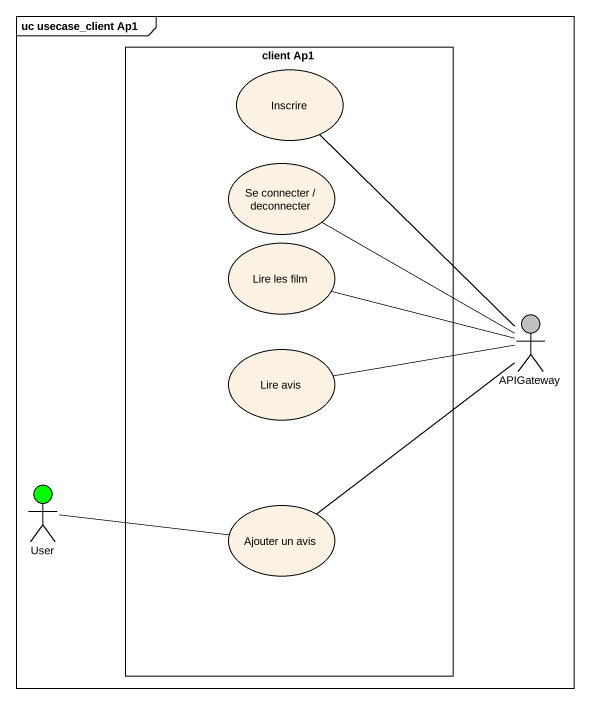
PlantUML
@startuml
mainframe uc usecase_client Ap1
rectangle "client Ap1" as client_Ap1 {
  usecase Inscrire
  usecase "Se connecter / deconnecter" as Se_connecter_deconnecter
  usecase "Lire les film" as Lire_les_film
  usecase "Lire avis" as Lire_avis
  usecase "Ajouter un avis" as Ajouter_un_avis
}
actor APIGateway #C0C0C0
actor User #00FF00
Inscrire -- APIGateway
Se_connecter_deconnecter -- APIGateway
Lire_les_film -right- APIGateway
Lire_avis -right- APIGateway
User -right- Ajouter_un_avis
Ajouter_un_avis -up- APIGateway
@enduml
